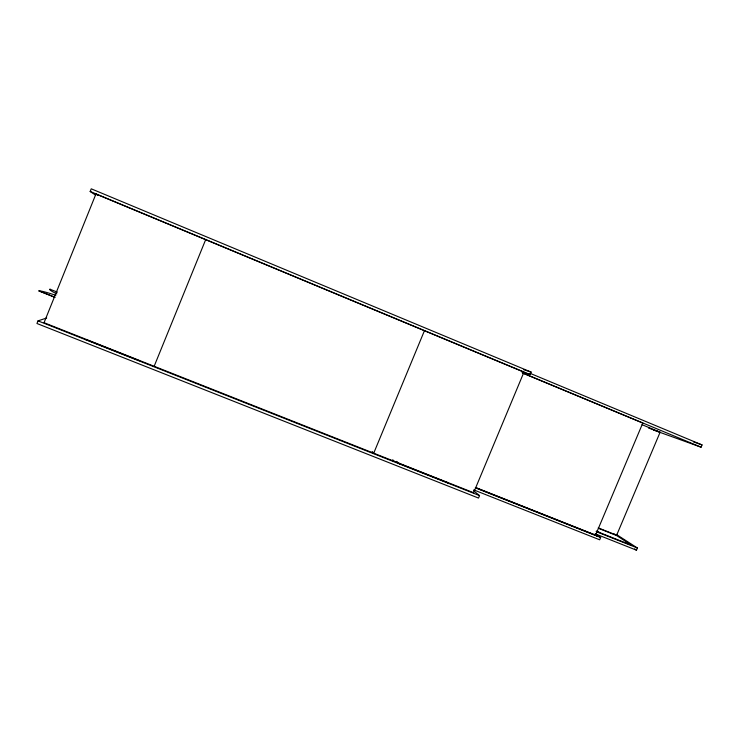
<?xml version="1.0" encoding="UTF-8"?>
<svg xmlns="http://www.w3.org/2000/svg" width="739" height="739" viewBox="0 0 739 739"><rect width="100%" height="100%" fill="white"/><g stroke="black" fill="none" stroke-linecap="round" stroke-linejoin="round"><path stroke-width="1.11" d="M46.696 317.982L38.012 320.874L36.95 323.506L478.512 498.068L479.537 495.61L473.597 490.724M95.673 195.207L90.167 191.466L91.239 188.815L531.129 372.087L530.094 374.562L521.54 371.763M95.941 194.006L44.054 322.694L473.616 492.728L523.96 372.142L95.941 194.006L97.742 195.253M154.155 366.276L205.664 239.676M424.435 330.721L373.722 453.183L372.179 451.52M595.569 535.091L642.791 423.05L522.344 372.955M595.163 533.789L600.668 537.512L599.698 539.803L473.736 489.892M642.052 424.694L660.121 432.204L616.52 535.498L598.396 528.293M595.782 534.029L636.482 550.186L637.406 547.996L616.224 534.343M653.415 429.996L701.08 447.206L702.05 444.924L529.918 373.25M86.01 339.866L86.565 339.515M523.618 369.685L531.129 372.087M693.367 441.83L702.05 444.924M648.509 428.02L660.121 432.204M86.287 339.691L139.422 360.724M399.42 463.63L448.13 482.909M38.012 320.874L479.537 495.61M598.257 527.886L614.081 534.186M596.327 531.055L599.643 532.56M596.752 531.415L631.605 545.262L613.666 533.65M596.197 531.627L637.406 547.996M475.75 487.555L599.218 536.532M475.325 487.592L596.29 535.572M475.777 487.98L600.668 537.512M38.973 290.889L54.963 297.281M54.852 297.3L38.844 290.907A43.619 3.067 21.5 0 1 55.831 295.323M50.012 289.235L57.448 292.154M90.167 191.466L530.094 374.562M522.556 372.936L701.08 447.206M634.561 548.929L636.482 550.186M595.514 534.537L597.398 535.812M595.191 534.824L597.01 536.061M447.566 482.419L448.702 483.398M398.968 463.177L399.873 464.083M396.751 461.385L398.284 462.91M392.695 459.769L394.201 461.293M56.811 293.91A40.543 2.66 21.5 0 1 50.113 289.217"/></g></svg>
